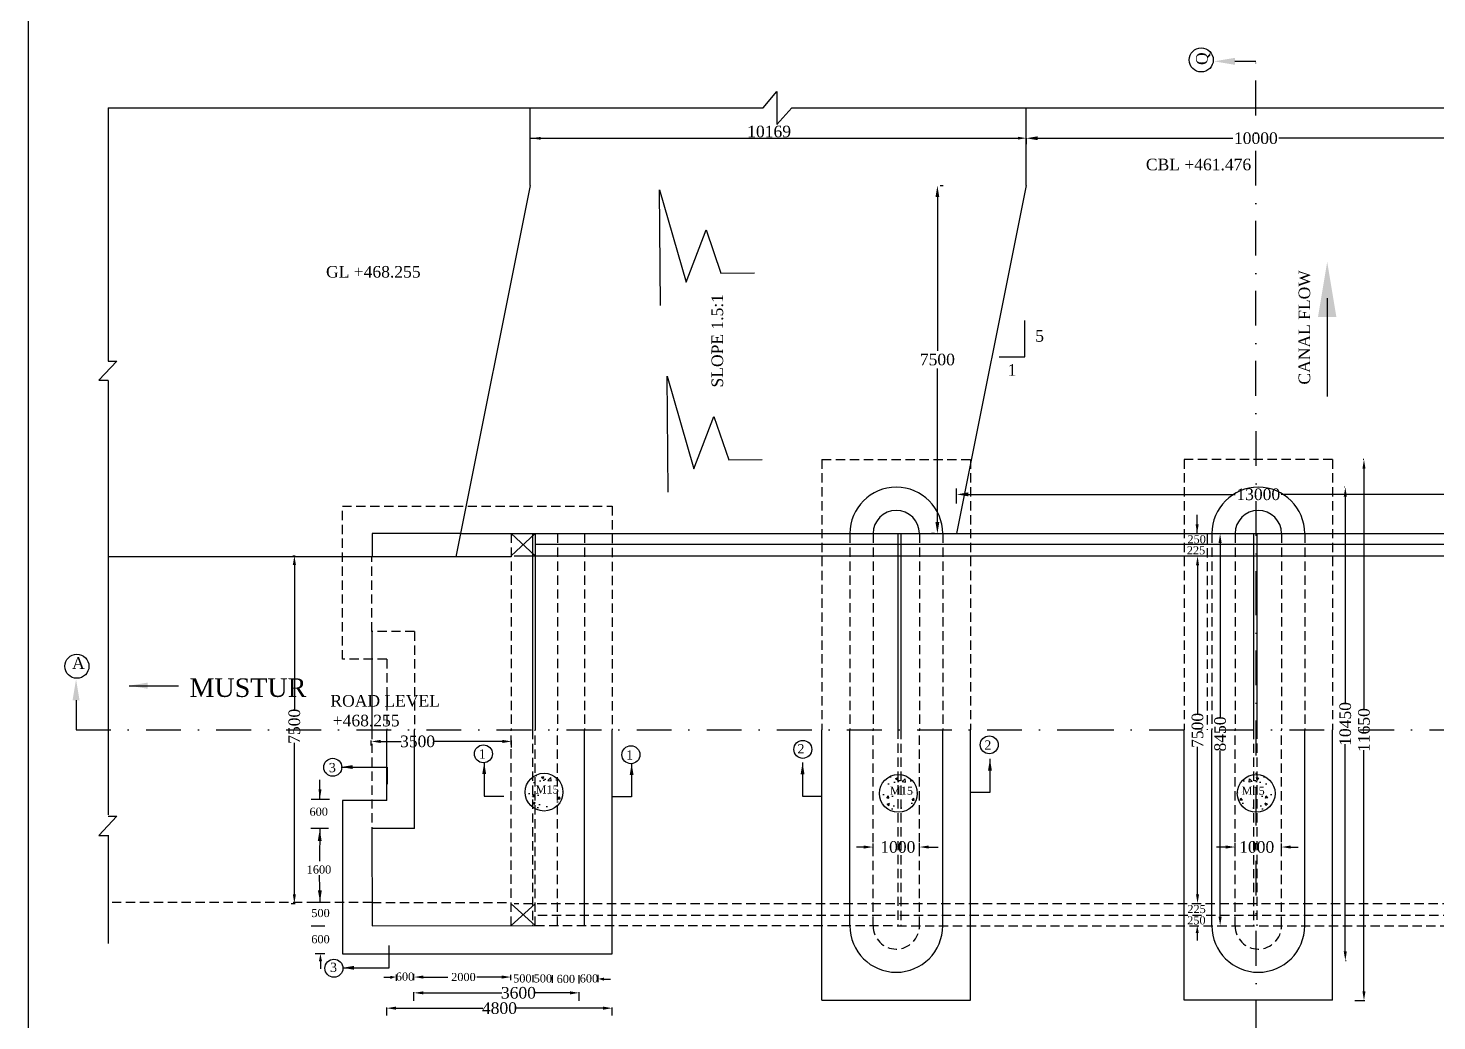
# Model space of a CAD drawing. Header units: millimetres. Extents: x 17 to 877, y -131 to 1336.
# Drawn here: x 17.2 to 320.7, y 146.6 to 360.4 of the extents above; entities that cross this region are included whole.
import ezdxf
from ezdxf.enums import TextEntityAlignment as Align

# ---------------------------------------------------------------- set-up
doc = ezdxf.new("R2010")
doc.units = ezdxf.units.MM
doc.header["$MEASUREMENT"] = 0
for name, pattern in [('ACAD_ISO03W100', [30, 12, -18]), ('DASHDOT', [1, 0.5, -0.25, 0, -0.25]), ('HIDDEN', [0.375, 0.25, -0.125])]:
    doc.linetypes.add(name, pattern=pattern)
doc.styles.get("Standard").update_dxf_attribs({"font": 'times.ttf', "height": 2.5})
doc.dimstyles.new('ISO-25', dxfattribs={"dimtxt": 2.5, "dimasz": 2.5, "dimexe": 1.25, "dimexo": 0.625, "dimtad": 1, "dimtih": 1, "dimtoh": 1, "dimdsep": 46, "dimtxsty": 'Standard', "dimcen": 0.54, "dimadec": 0, "dimazin": 0, "dimtfac": 1, "dimtofl": 0, "dimtmove": 0, "dimatfit": 3, "dimfxl": 1, "dimarcsym": 0})
doc.dimstyles.get("Standard").update_dxf_attribs({"dimtxt": 2.5, "dimasz": 2.5, "dimexe": 0.01, "dimexo": 0.0625, "dimgap": 0.01, "dimtad": 0, "dimtih": 1, "dimtoh": 1, "dimdec": 4, "dimzin": 0, "dimdsep": 46, "dimtxsty": 'Standard', "dimcen": 0.09, "dimadec": 0, "dimazin": 0, "dimtfac": 1, "dimtdec": 4, "dimtofl": 0, "dimtmove": 0, "dimatfit": 3, "dimfxl": 1, "dimtolj": 1, "dimtzin": 0, "dimarcsym": 0})
doc.dimstyles.new('STANDARD$0', dxfattribs={"dimscale": 88.888889, "dimtxt": 0.02, "dimasz": 0.02, "dimexe": 0.01, "dimexo": 0.1, "dimgap": 0.01, "dimtad": 2, "dimtih": 1, "dimtoh": 1, "dimdec": 0, "dimzin": 1, "dimdsep": 46, "dimtxsty": 'Standard', "dimcen": 0.09, "dimadec": 0, "dimazin": 0, "dimtfac": 1, "dimtdec": 4, "dimtofl": 0, "dimtmove": 0, "dimatfit": 3, "dimfxl": 1, "dimtolj": 1, "dimtzin": 1, "dimarcsym": 0})
doc.dimstyles.new('STANDARD$7', dxfattribs={"dimtxt": 2, "dimasz": 2, "dimexe": 1.25, "dimexo": 0.625, "dimtad": 1, "dimdec": 0, "dimlfac": 0.5, "dimdsep": 46, "dimtxsty": 'Standard', "dimcen": 2.5, "dimadec": 0, "dimazin": 0, "dimtfac": 1, "dimtdec": 0, "dimtmove": 0, "dimatfit": 3, "dimfxl": 1, "dimtolj": 1, "dimtzin": 0, "dimarcsym": 0})

# ---------------------------------------------------------------- blocks, each defined once
blk = doc.blocks.new('*D4')
at = {"color": 0, "lineweight": -2, "transparency": 16777216}
for p, q in [((268.83, 246.73), (269.32, 246.73)), ((269.14, 244.73), (269.14, 212.71)), ((269.14, 173.83), (269.14, 205.58)), ((268.49, 171.83), (269.32, 171.83))]:
    blk.add_line(p, q, dxfattribs=at)
at = {"color": 0, "transparency": 16777216}
for points in [[(268.81, 244.73), (269.47, 244.73), (269.14, 246.73)], [(268.81, 173.83), (269.47, 173.83), (269.14, 171.83)]]:
    blk.add_solid(points, dxfattribs=at)
at = {"layer": 'Defpoints', "color": 0, "transparency": 16777216}
for p in [(268.77, 246.73), (269.14, 246.73), (268.42, 171.83)]:
    blk.add_point(p, dxfattribs=at)
at = {"color": 0, "transparency": 16777216, "insert": (269.14, 209.15), "char_height": 2.5, "attachment_point": 5, "rotation": 90}
blk.add_mtext('\\A1;7500', dxfattribs=at)
blk = doc.blocks.new('*D5')
at = {"color": 0, "lineweight": -2, "transparency": 16777216}
for p, q in [((273.7, 251.54), (274.19, 251.54)), ((274.01, 249.54), (274.01, 211.9)), ((274.01, 169.04), (274.01, 204.85)), ((273.35, 167.04), (274.19, 167.04))]:
    blk.add_line(p, q, dxfattribs=at)
at = {"color": 0, "transparency": 16777216}
for points in [[(273.67, 249.54), (274.34, 249.54), (274.01, 251.54)], [(273.67, 169.04), (274.34, 169.04), (274.01, 167.04)]]:
    blk.add_solid(points, dxfattribs=at)
at = {"layer": 'Defpoints', "color": 0, "transparency": 16777216}
for p in [(273.64, 251.54), (274.01, 251.54), (273.29, 167.04)]:
    blk.add_point(p, dxfattribs=at)
at = {"color": 0, "transparency": 16777216, "insert": (274.01, 208.38), "char_height": 2.5, "attachment_point": 5, "rotation": 90}
blk.add_mtext('\\A1;8450', dxfattribs=at)
blk = doc.blocks.new('*D7')
at = {"color": 0, "lineweight": -2, "transparency": 16777216}
for p, q in [((91.13, 205.93), (91.13, 206.95)), ((93.13, 206.77), (97.54, 206.77)), ((119.36, 206.77), (104.66, 206.77)), ((121.36, 205.48), (121.36, 206.95))]:
    blk.add_line(p, q, dxfattribs=at)
at = {"color": 0, "transparency": 16777216}
for points in [[(93.13, 207.1), (93.13, 206.44), (91.13, 206.77)], [(119.36, 207.1), (119.36, 206.44), (121.36, 206.77)]]:
    blk.add_solid(points, dxfattribs=at)
at = {"layer": 'Defpoints', "color": 0, "transparency": 16777216}
for p in [(121.36, 206.77), (91.13, 205.87), (121.36, 205.41)]:
    blk.add_point(p, dxfattribs=at)
at = {"color": 0, "transparency": 16777216, "insert": (101.1, 206.77), "char_height": 2.5, "attachment_point": 5}
blk.add_mtext('\\A1;3500', dxfattribs=at)
blk = doc.blocks.new('*D8')
at = {"color": 0, "lineweight": -2, "transparency": 16777216}
for p, q in [((100.32, 150.89), (100.32, 152.78)), ((102.32, 152.6), (119.27, 152.6)), ((133.95, 152.6), (126.39, 152.6)), ((135.95, 150.89), (135.95, 152.78))]:
    blk.add_line(p, q, dxfattribs=at)
at = {"color": 0, "transparency": 16777216}
for points in [[(102.32, 152.93), (102.32, 152.27), (100.32, 152.6)], [(133.95, 152.93), (133.95, 152.27), (135.95, 152.6)]]:
    blk.add_solid(points, dxfattribs=at)
at = {"layer": 'Defpoints', "color": 0, "transparency": 16777216}
for p in [(135.95, 152.6), (100.32, 150.82), (135.95, 150.82)]:
    blk.add_point(p, dxfattribs=at)
at = {"color": 0, "transparency": 16777216, "insert": (122.83, 152.6), "char_height": 2.5, "attachment_point": 5}
blk.add_mtext('\\A1;3600', dxfattribs=at)
blk = doc.blocks.new('*D9')
at = {"color": 0, "lineweight": -2, "transparency": 16777216}
for p, q in [((94.45, 147.71), (94.45, 149.48)), ((96.45, 149.3), (115.14, 149.3)), ((141.03, 149.3), (122.35, 149.3)), ((143.03, 147.71), (143.03, 149.48))]:
    blk.add_line(p, q, dxfattribs=at)
at = {"color": 0, "transparency": 16777216}
for points in [[(96.45, 149.64), (96.45, 148.97), (94.45, 149.3)], [(141.03, 149.64), (141.03, 148.97), (143.03, 149.3)]]:
    blk.add_solid(points, dxfattribs=at)
at = {"layer": 'Defpoints', "color": 0, "transparency": 16777216}
for p in [(143.03, 149.3), (94.45, 147.64), (143.03, 147.64)]:
    blk.add_point(p, dxfattribs=at)
at = {"color": 0, "transparency": 16777216, "insert": (118.74, 149.3), "char_height": 2.5, "attachment_point": 5}
blk.add_mtext('\\A1;4800', dxfattribs=at)
blk = doc.blocks.new('*D13')
at = {"color": 0, "lineweight": -2, "transparency": 16777216}
for p, q in [((74.25, 246.79), (74.74, 246.79)), ((74.56, 244.79), (74.56, 213.59)), ((74.56, 173.85), (74.56, 206.46)), ((73.9, 171.85), (74.74, 171.85))]:
    blk.add_line(p, q, dxfattribs=at)
at = {"color": 0, "transparency": 16777216}
for points in [[(74.22, 244.79), (74.89, 244.79), (74.56, 246.79)], [(74.22, 173.85), (74.89, 173.85), (74.56, 171.85)]]:
    blk.add_solid(points, dxfattribs=at)
at = {"layer": 'Defpoints', "color": 0, "transparency": 16777216}
for p in [(74.19, 246.79), (74.56, 246.79), (73.84, 171.85)]:
    blk.add_point(p, dxfattribs=at)
at = {"color": 0, "transparency": 16777216, "insert": (74.56, 210.03), "char_height": 2.5, "attachment_point": 5, "rotation": 90}
blk.add_mtext('\\A1;7500', dxfattribs=at)
blk = doc.blocks.new('*D32')
at = {"color": 0, "lineweight": -2, "transparency": 16777216}
for p, q in [((217.23, 258), (217.23, 261.25)), ((347.23, 258), (347.23, 261.25)), ((219.73, 260), (277.27, 260)), ((344.73, 260), (287.19, 260))]:
    blk.add_line(p, q, dxfattribs=at)
at = {"color": 0, "transparency": 16777216}
for points in [[(219.73, 260.42), (219.73, 259.58), (217.23, 260)], [(344.73, 260.42), (344.73, 259.58), (347.23, 260)]]:
    blk.add_solid(points, dxfattribs=at)
at = {"layer": 'Defpoints', "color": 0, "transparency": 16777216}
for p in [(347.23, 260), (217.23, 257.38), (347.23, 257.38)]:
    blk.add_point(p, dxfattribs=at)
at = {"color": 0, "transparency": 16777216, "insert": (282.23, 260), "char_height": 2.5, "attachment_point": 5}
blk.add_mtext('13000', dxfattribs=at)
blk = doc.blocks.new('*D33')
at = {"color": 0, "lineweight": -2, "transparency": 16777216}
for p, q in [((232.23, 336.67), (232.23, 335.48)), ((234.73, 336.73), (276.75, 336.73)), ((329.73, 336.73), (286.66, 336.73)), ((332.23, 336.67), (332.23, 335.48))]:
    blk.add_line(p, q, dxfattribs=at)
at = {"color": 0, "transparency": 16777216}
for points in [[(234.73, 337.15), (234.73, 336.31), (232.23, 336.73)], [(329.73, 337.15), (329.73, 336.31), (332.23, 336.73)]]:
    blk.add_solid(points, dxfattribs=at)
at = {"layer": 'Defpoints', "color": 0, "transparency": 16777216}
for p in [(232.23, 337.3), (332.23, 337.3), (332.23, 336.73)]:
    blk.add_point(p, dxfattribs=at)
at = {"color": 0, "transparency": 16777216, "insert": (281.71, 336.73), "char_height": 2.5, "attachment_point": 5}
blk.add_mtext('10000', dxfattribs=at)
blk = doc.blocks.new('*D34')
at = {"color": 0, "lineweight": -2, "transparency": 16777216}
for p, q in [((213.72, 326.54), (214.34, 326.54)), ((213.09, 324.04), (213.09, 290.94)), ((213.09, 254.04), (213.09, 287.14)), ((212.47, 251.54), (211.84, 251.54))]:
    blk.add_line(p, q, dxfattribs=at)
at = {"color": 0, "transparency": 16777216}
for points in [[(212.68, 324.04), (213.51, 324.04), (213.09, 326.54)], [(212.68, 254.04), (213.51, 254.04), (213.09, 251.54)]]:
    blk.add_solid(points, dxfattribs=at)
at = {"layer": 'Defpoints', "color": 0, "transparency": 16777216}
for p in [(213.09, 326.54), (213.09, 251.54), (213.09, 251.54)]:
    blk.add_point(p, dxfattribs=at)
at = {"color": 0, "transparency": 16777216, "insert": (213.09, 289.04), "char_height": 2.5, "attachment_point": 5}
blk.add_mtext('7500', dxfattribs=at)
blk = doc.blocks.new('*D40')
at = {"color": 0, "lineweight": -2, "transparency": 16777216}
for p, q in [((304.94, 267.51), (304.82, 267.51)), ((305, 265.51), (305, 213.57)), ((305, 152.94), (305, 204.89)), ((303.04, 150.94), (305.18, 150.94))]:
    blk.add_line(p, q, dxfattribs=at)
at = {"color": 0, "transparency": 16777216}
for points in [[(304.67, 265.51), (305.33, 265.51), (305, 267.51)], [(304.67, 152.94), (305.33, 152.94), (305, 150.94)]]:
    blk.add_solid(points, dxfattribs=at)
at = {"layer": 'Defpoints', "color": 0, "transparency": 16777216}
for p in [(305, 267.51), (305, 267.51), (302.98, 150.94)]:
    blk.add_point(p, dxfattribs=at)
at = {"color": 0, "transparency": 16777216, "insert": (305, 209.23), "char_height": 2.5, "attachment_point": 5, "rotation": 90}
blk.add_mtext('\\A1;11650', dxfattribs=at)
blk = doc.blocks.new('*D41')
at = {"color": 0, "lineweight": -2, "transparency": 16777216}
for p, q in [((300.91, 261.54), (300.8, 261.54)), ((300.98, 259.54), (300.98, 214.88)), ((300.98, 161.54), (300.98, 206.2)), ((301.04, 159.54), (301.16, 159.54))]:
    blk.add_line(p, q, dxfattribs=at)
at = {"color": 0, "transparency": 16777216}
for points in [[(300.64, 259.54), (301.31, 259.54), (300.98, 261.54)], [(300.64, 161.54), (301.31, 161.54), (300.98, 159.54)]]:
    blk.add_solid(points, dxfattribs=at)
at = {"layer": 'Defpoints', "color": 0, "transparency": 16777216}
for p in [(300.98, 261.54), (300.98, 261.54), (300.98, 159.54)]:
    blk.add_point(p, dxfattribs=at)
at = {"color": 0, "transparency": 16777216, "insert": (300.98, 210.54), "char_height": 2.5, "attachment_point": 5, "rotation": 90}
blk.add_mtext('\\A1;10450', dxfattribs=at)

msp = doc.modelspace()

# ---------------------------------------------------------------- hatches: boundary and pattern name
h = msp.add_hatch()
h.set_pattern_fill('AR-CONC', color=256, scale=0.03, style=0)
h.set_pattern_definition([(50, (22.3644, 85.5175), (5.46554, -0.47817), [0.5715, -6.2865]), (355, (22.3644, 85.5175), (-1.05728, 5.7317), [0.4572, -5.0292]), (100.451, (22.82, 85.4777), (4.40828, 5.2535), [0.4857, -5.3427]), (46.184, (22.3644, 87.0415), (8.13237, -1.26127), [0.85725, -9.42975]), (96.6356, (23.042, 86.9364), (7.12213, 7.42277), [0.72855, -8.01405]), (351.184, (22.3644, 87.0415), (7.12214, 7.42275), [0.6858, -7.5438]), (21, (23.1264, 86.6605), (4.54845, -3.06797), [0.5715, -6.2865]), (326, (23.1264, 86.6605), (1.85406, 5.52564), [0.4572, -5.0292]), (71.4514, (23.5055, 86.405), (6.4025, 2.45769), [0.4857, -5.3427]), (37.5, (22.3644, 85.5175), (0.092658, 2.53665), [0, -4.96824, 0, -5.1054, 0, -5.04825]), (7.5, (22.3644, 85.5175), (2.00459, 3.005417), [0, -2.91084, 0, -4.85394, 0, -1.92405]), (327.5, (20.6652, 85.5175), (4.067718, -0.171862), [0, -1.905, 0, -5.9436, 0, -7.8867]), (317.5, (19.903, 85.5175), (4.443875, 0.762795), [0, -2.4765, 0, -3.94716, 0, -5.6007])])
edge = h.paths.add_edge_path()
edge.add_arc((128.35313, 195.8475), 4.07461, 0, 360)
h = msp.add_hatch()
h.set_pattern_fill('AR-CONC', color=256, scale=0.03, style=0)
h.set_pattern_definition([(50, (98.6905, 85.2472), (5.46554, -0.47817), [0.5715, -6.2865]), (355, (98.6905, 85.247), (-1.05728, 5.7317), [0.4572, -5.0292]), (100.451, (99.146, 85.2074), (4.40828, 5.2535), [0.4857, -5.3427]), (46.184, (98.6905, 86.771), (8.13237, -1.26127), [0.85725, -9.42975]), (96.6356, (99.368, 86.666), (7.12213, 7.42277), [0.72855, -8.01405]), (351.184, (98.6905, 86.771), (7.12214, 7.42275), [0.6858, -7.5438]), (21, (99.4525, 86.3902), (4.54845, -3.06797), [0.5715, -6.2865]), (326, (99.4525, 86.39), (1.85406, 5.52564), [0.4572, -5.0292]), (71.4514, (99.8315, 86.1346), (6.4025, 2.45769), [0.4857, -5.3427]), (37.5, (98.6905, 85.2472), (0.092658, 2.53665), [0, -4.96824, 0, -5.1054, 0, -5.04825]), (7.5, (98.6905, 85.2472), (2.00459, 3.005417), [0, -2.91084, 0, -4.85394, 0, -1.92405]), (327.5, (96.9912, 85.2472), (4.067718, -0.171862), [0, -1.905, 0, -5.9436, 0, -7.8867]), (317.5, (96.2292, 85.2472), (4.443875, 0.762795), [0, -2.4765, 0, -3.94716, 0, -5.6007])])
edge = h.paths.add_edge_path()
edge.add_arc((204.67918, 195.57722), 4.07461, 0, 360)
h = msp.add_hatch()
h.set_pattern_fill('AR-CONC', color=256, scale=0.03, style=0)
h.set_pattern_definition([(130, (387.7735, 85.2472), (-5.46554, -0.47817), [0.5715, -6.2865]), (185, (387.7735, 85.247), (1.05728, 5.7317), [0.4572, -5.0292]), (79.549, (387.318, 85.2074), (-4.40828, 5.2535), [0.4857, -5.3427]), (133.816, (387.7735, 86.771), (-8.13237, -1.26127), [0.85725, -9.42975]), (83.3644, (387.096, 86.666), (-7.12213, 7.42277), [0.72855, -8.01405]), (188.816, (387.7735, 86.771), (-7.12214, 7.42275), [0.6858, -7.5438]), (159, (387.0115, 86.3902), (-4.54845, -3.06797), [0.5715, -6.2865]), (214, (387.0115, 86.39), (-1.85406, 5.52564), [0.4572, -5.0292]), (108.5486, (386.6325, 86.1346), (-6.4025, 2.45769), [0.4857, -5.3427]), (142.5, (387.7735, 85.2472), (-0.092658, 2.53665), [0, -4.96824, 0, -5.1054, 0, -5.04825]), (172.5, (387.7735, 85.2472), (-2.00459, 3.005417), [0, -2.91084, 0, -4.85394, 0, -1.92405]), (212.5, (389.4727, 85.2472), (-4.067718, -0.171862), [0, -1.905, 0, -5.9436, 0, -7.8867]), (222.5, (390.2347, 85.2472), (-4.443875, 0.762795), [0, -2.4765, 0, -3.94716, 0, -5.6007])])
edge = h.paths.add_edge_path()
edge.add_arc((281.78479, 195.57722), 4.07461, 0, 360)

# ---------------------------------------------------------------- linework, layer by layer
for p, q in [((17.20577, 572.05795), (17.20577, 32.05795)), ((277.18602, 353.30328), (281.69718, 353.37219)), ((175.57836, 343.30117), (178.5135, 346.83452)), ((178.5135, 346.83452), (178.5135, 339.70487)), ((34.47124, 343.30117), (175.57836, 343.30117)), ((34.47124, 343.30117), (34.47124, 288.7046)), ((125.33272, 326.53895), (125.33272, 343.30117)), ((178.5135, 339.70487), (181.72421, 343.30117)), ((181.72421, 343.30117), (448.78535, 343.30117)), ((232.23199, 326.53895), (232.23199, 343.30117)), ((125.33272, 336.74399), (230.45421, 336.74741)), ((125.33272, 326.53895), (109.33272, 246.53895)), ((153.20056, 325.64245), (158.98691, 305.71394)), ((153.40621, 300.67394), (153.20056, 325.64245)), ((232.23199, 326.53895), (217.23199, 251.53895)), ((158.98691, 305.71394), (163.2669, 316.98579)), ((163.2669, 316.98579), (166.46726, 307.64832)), ((166.46726, 307.64832), (173.70987, 307.70797)), ((231.90386, 289.60513), (231.90386, 297.48312)), ((36.30197, 288.73746), (32.44741, 284.58946)), ((34.45669, 288.73746), (36.30197, 288.73746)), ((226.42656, 289.60513), (231.90386, 289.60513)), ((154.86506, 285.45364), (160.65141, 265.52513)), ((155.07071, 260.48513), (154.86506, 285.45364)), ((32.44741, 284.58946), (34.47124, 284.58946)), ((34.47124, 284.50713), (34.47124, 190.95113)), ((160.65141, 265.52513), (164.9314, 276.79698)), ((164.9314, 276.79698), (168.13176, 267.45951)), ((168.13176, 267.45951), (175.37437, 267.51916)), ((110.3905, 251.53895), (91.28394, 251.53895)), ((91.28394, 251.53895), (91.28394, 246.53895)), ((110.3905, 251.53895), (455.3905, 251.53895)), ((121.23199, 251.53895), (126.43199, 246.78895)), ((126.43199, 251.53895), (121.23199, 246.78895)), ((121.23199, 251.53895), (126.43199, 246.78895)), ((126.43199, 251.53895), (121.23199, 246.78895)), ((121.23199, 251.53895), (126.43199, 246.78895)), ((126.43199, 251.53895), (121.23199, 246.78895)), ((121.23199, 251.53895), (126.43199, 246.78895)), ((126.43199, 251.53895), (121.23199, 246.78895)), ((125.89048, 251.53895), (125.89048, 209.2737)), ((126.43199, 251.53895), (126.43199, 209.28895)), ((126.43199, 249.28895), (437.98457, 249.28895)), ((194.22975, 251.53895), (214.23199, 251.53895)), ((199.23199, 251.53895), (209.23199, 251.53895)), ((204.57349, 251.53895), (204.57349, 209.28895)), ((205.23201, 251.53895), (205.23201, 209.28895)), ((281.23196, 251.53895), (281.23196, 209.28895)), ((281.89048, 251.53895), (281.89048, 209.28895)), ((91.27161, 246.53895), (34.47124, 246.53895)), ((121.23199, 246.53895), (91.27161, 246.53895)), ((121.8905, 246.78895), (443.8905, 246.78895)), ((91.23199, 230.46089), (91.23199, 209.28895)), ((27.51911, 215.65509), (27.51911, 209.28895)), ((94.45279, 194.03895), (94.45279, 209.28895)), ((100.45279, 188.03895), (100.45279, 209.28895)), ((103.75813, 207.02887), (103.75813, 207.02887)), ((126.43199, 209.21211), (126.43199, 209.28895)), ((137.03199, 167.03895), (137.03199, 209.28895)), ((139.93199, 209.28895), (139.93199, 209.28895)), ((139.93199, 209.28895), (139.93199, 209.28895)), ((139.93199, 209.28895), (139.93199, 209.28895)), ((139.93199, 209.28895), (139.93199, 209.28895)), ((139.93199, 209.28895), (139.93199, 209.28895)), ((139.93199, 209.28895), (139.93199, 209.28895)), ((139.93199, 209.28895), (139.93199, 209.28895)), ((139.93199, 209.28895), (139.93199, 209.28895)), ((139.93199, 209.28895), (139.93199, 209.28895)), ((139.93199, 209.28895), (139.93199, 209.28895)), ((139.93199, 209.28895), (139.93199, 209.28895)), ((139.93199, 209.28895), (139.93199, 209.28895)), ((139.93199, 209.28895), (139.93199, 209.28895)), ((139.93199, 209.28895), (139.93199, 209.28895)), ((139.93199, 209.28895), (139.93199, 209.28895)), ((139.93199, 209.28895), (139.93199, 209.28895)), ((143.03199, 161.03895), (143.03199, 209.28895)), ((188.23199, 151.03895), (188.23199, 209.28895)), ((194.22975, 167.03895), (194.22975, 209.28895)), ((214.23199, 167.03895), (214.23199, 209.28895)), ((220.23199, 151.03895), (220.23199, 209.28895)), ((266.23199, 151.03895), (266.23199, 209.28895)), ((272.23199, 167.03895), (272.23199, 209.28895)), ((292.23422, 167.03895), (292.23422, 209.28895)), ((298.23199, 151.03895), (298.23199, 209.28895)), ((82.11527, 194.23925), (78.14523, 194.23925)), ((84.89339, 194.03895), (84.89339, 161.03895)), ((94.45279, 194.03895), (84.89339, 194.03895)), ((36.30197, 190.67934), (32.44741, 186.53134)), ((34.45669, 190.67934), (36.30197, 190.67934)), ((32.44741, 186.53134), (34.47124, 186.53134)), ((34.47124, 186.57985), (34.47124, 163.2222)), ((78.11745, 188.09452), (81.9039, 188.09452)), ((91.23199, 188.03895), (91.28365, 167.07574)), ((100.45279, 188.03895), (91.23199, 188.03895)), ((197.23199, 184.01821), (195.65409, 184.01821)), ((199.23199, 183.03273), (199.23199, 184.75074)), ((209.23199, 183.03273), (209.23199, 184.87345)), ((211.23199, 184.01821), (213.23199, 184.01821)), ((275.23199, 184.01821), (273.23199, 184.01821)), ((277.23199, 183.03273), (277.23199, 184.87345)), ((287.23199, 183.03273), (287.23199, 184.75074)), ((289.23199, 184.01821), (290.80988, 184.01821)), ((81.11427, 172.08426), (77.95314, 172.08426)), ((126.43199, 167.08486), (121.23199, 171.78895)), ((121.23199, 167.08486), (126.43199, 171.78895)), ((78.18503, 167.03186), (81.12715, 167.03186)), ((81.14279, 161.03895), (79.00297, 161.03895)), ((84.89339, 161.03895), (143.03199, 161.03895)), ((96.45279, 156.5335), (96.45279, 155.21434)), ((100.32252, 155.34944), (100.32252, 156.66692)), ((102.32252, 156.00646), (107.58903, 156.00646)), ((119.20871, 156.00646), (113.86624, 156.00646)), ((121.20871, 155.31494), (121.20871, 156.52068)), ((125.90912, 156.40159), (125.90912, 154.90654)), ((130.16492, 154.74775), (130.16492, 156.43795)), ((135.93308, 154.64833), (135.93308, 156.43795)), ((139.92964, 156.48953), (139.92964, 154.88183)), ((188.23199, 151.03895), (220.23199, 151.03895)), ((298.23199, 151.03895), (266.23199, 151.03895))]:
    msp.add_line(p, q)
at = {"color": 0, "linetype": 'DASHDOT', "ltscale": 15}
for p, q in [((281.75732, 235.95465), (281.69718, 353.37219)), ((281.75732, 113.15908), (281.75732, 235.95465)), ((27.51911, 209.28895), (243.62219, 209.28895)), ((243.62219, 209.28895), (531.80011, 209.28895))]:
    msp.add_line(p, q, dxfattribs=at)
at = {"linetype": 'HIDDEN', "ltscale": 8}
for p, q in [((188.23199, 267.53895), (188.23199, 209.28895)), ((188.23199, 267.53895), (220.23199, 267.53895)), ((220.23199, 267.53895), (220.23199, 209.28895)), ((298.23199, 267.53895), (266.23199, 267.53895)), ((266.23199, 267.53895), (266.23199, 209.28895)), ((298.23199, 267.53895), (298.23199, 209.28895)), ((84.89339, 224.46089), (84.89339, 257.46089)), ((84.89339, 257.46089), (143.03199, 257.46089)), ((143.03199, 257.46089), (143.03199, 209.28895)), ((121.23199, 251.53895), (121.23199, 209.28895)), ((131.23199, 251.53895), (131.23199, 209.28895)), ((137.03199, 251.53895), (137.03199, 209.28895)), ((194.22975, 251.53895), (194.22975, 209.28895)), ((199.23199, 251.53895), (199.23199, 209.28895)), ((209.23199, 251.53895), (209.23199, 209.28895)), ((214.23199, 251.53895), (214.23199, 209.28895)), ((271.23201, 251.42632), (271.23201, 209.28895)), ((272.23199, 251.53895), (272.23199, 209.28895)), ((277.23199, 251.53895), (277.23199, 209.28895)), ((287.23199, 251.53895), (287.23199, 209.28895)), ((292.23422, 251.53895), (292.23422, 209.28895)), ((91.23199, 230.46089), (91.27161, 246.53895)), ((100.45279, 230.46089), (91.23199, 230.46089)), ((100.45279, 230.46089), (100.45279, 209.28895)), ((94.45279, 224.46089), (84.89339, 224.46089)), ((94.45279, 224.46089), (94.45279, 209.28895)), ((91.23199, 209.28895), (91.23199, 188.03895)), ((121.23199, 167.08486), (121.23199, 209.28895)), ((125.89048, 209.2737), (125.89048, 167.03895)), ((126.43199, 167.03895), (126.43199, 209.28895)), ((126.43199, 167.03895), (126.43199, 209.28895)), ((126.43199, 167.03895), (126.43199, 209.28895)), ((126.43199, 167.03895), (126.43199, 209.21211)), ((131.23199, 167.03895), (131.23199, 209.28895)), ((199.23199, 167.03895), (199.23199, 209.28895)), ((204.57349, 209.31763), (204.57349, 167.03895)), ((205.23201, 209.28336), (205.23201, 167.03895)), ((209.23199, 167.03895), (209.23199, 209.28895)), ((277.23199, 167.03895), (277.23199, 209.28895)), ((281.23196, 209.28336), (281.23196, 167.03895)), ((281.89048, 209.31763), (281.89048, 167.03895)), ((287.23199, 167.03895), (287.23199, 209.28895)), ((91.27131, 172.08486), (34.47124, 172.08486)), ((91.27131, 172.08486), (121.23199, 172.08486)), ((443.8905, 171.78895), (121.8905, 171.78895)), ((438.03069, 169.28857), (126.43199, 169.28896)), ((126.43199, 167.09067), (443.19007, 167.03895))]:
    msp.add_line(p, q, dxfattribs=at)
at = {"linetype": 'ACAD_ISO03W100', "ltscale": 8}
msp.add_line((91.28365, 167.07574), (126.43199, 167.08486), dxfattribs=at)
for points in [[(297.07377, 302.25911), (297.07377, 281.08452)], [(269.07983, 165.48951), (269.08332, 163.84685)], [(80.17262, 159.42619), (80.17611, 157.78353)], [(95.23032, 155.94112), (93.84512, 155.92116)], [(141.26205, 155.54789), (142.64725, 155.52793)]]:
    msp.add_lwpolyline(points)
for centre, radius in [((269.93307, 353.59887), 2.59327), ((27.69922, 222.96325), 2.59327), ((184.09941, 205.06788), 1.93746), ((224.2576, 206.04385), 1.93746), ((115.29373, 204.10131), 1.93746), ((147.0576, 203.91098), 1.93746), ((82.82734, 201.19722), 1.93746), ((128.35313, 195.8475), 4.07461), ((204.67918, 195.57722), 4.07461), ((281.78479, 195.57722), 4.07461), ((83.07276, 157.89681), 1.93746)]:
    msp.add_circle(centre, radius)
for centre, radius, start, end in [((204.23199, 251.53895), 10, 0, 180), ((282.23199, 251.53895), 10, 0, 180), ((204.23199, 251.53895), 5, 0, 180), ((282.23199, 251.53895), 5, 0, 180), ((204.23199, 167.03895), 10, 180, 0), ((282.23199, 167.03895), 10, 180, 0)]:
    msp.add_arc(centre, radius, start, end)
at = {"linetype": 'HIDDEN', "ltscale": 8}
for centre in [(204.23199, 167.03895), (282.23199, 167.03895)]:
    msp.add_arc(centre, 5, 180, 0, dxfattribs=at)
for points in [[(277.18602, 354.05328), (272.68602, 353.30328), (277.18602, 352.55328)], [(127.63174, 337.01042), (127.63174, 336.41783), (125.33272, 336.71413)], [(230.45421, 337.04371), (230.45421, 336.45111), (232.23199, 336.74741)], [(295.09252, 298.21474), (297.07377, 310.10226), (299.05502, 298.21474)], [(28.26911, 215.65509), (27.51911, 220.15509), (26.76911, 215.65509)], [(197.23199, 184.35154), (197.23199, 183.68488), (199.23199, 184.01821)], [(211.23199, 184.35154), (211.23199, 183.68488), (209.23199, 184.01821)], [(275.23199, 184.35154), (275.23199, 183.68488), (277.23199, 184.01821)], [(289.23199, 184.35154), (289.23199, 183.68488), (287.23199, 184.01821)], [(268.74651, 165.48589), (269.08332, 167.08062), (269.41314, 165.49313)], [(79.83931, 159.42257), (80.17611, 161.0173), (80.50593, 159.42982)], [(95.23512, 155.60782), (96.43477, 156.0208), (95.22551, 156.27442)], [(102.32252, 156.33979), (102.32252, 155.67312), (100.32252, 156.00646)], [(119.20871, 156.33979), (119.20871, 155.67312), (121.20871, 156.00646)], [(141.25725, 155.21459), (140.0576, 155.62757), (141.26685, 155.88119)]]:
    msp.add_solid(points)

# ---------------------------------------------------------------- texts
for s, height, rotation, p in [('Q', 2.5, 90, (271.31104, 352.50826)), ('SLOPE 1.5:1', 2.5, 90, (166.92517, 283.02737)), ('3', 2, 1.1437669, (82.00401, 200.12913)), ('3', 2, 1.1437669, (82.24943, 157.09078))]:
    msp.add_text(s, height=height, rotation=rotation).set_placement(p)
for s, height, p in [('CBL +461.476', 2.5, (258.01222, 329.82547)), ('GL +468.255', 2.5, (81.37715, 306.70862)), ('5', 2.5, (234.1787, 292.89032)), ('1', 2.5, (228.22543, 285.54496)), ('A', 2.5, (26.66525, 222.41274)), ('MUSTUR', 4, (51.96653, 216.35831)), ('ROAD LEVEL ', 2.5, (82.32055, 214.27224)), ('+468.255', 2.5, (82.8262, 210.01658)), ('2', 2, (223.2067, 204.98651)), ('1', 2, (114.27598, 203.0543)), ('1', 2, (146.03985, 202.86397)), ('2', 2, (182.94546, 204.18919))]:
    msp.add_text(s, height=height).set_placement(p)
msp.add_text('CANAL FLOW', height=2.5, rotation=90).set_placement((293.40331, 295.97919), align=Align.CENTER)
at = {"attachment_point": 5}
for s, insert, char_height in [('10169', (176.84129, 338.16961), 2.5), ('250', (268.94328, 250.31743), 1.75), ('225', (268.81355, 247.94016), 1.75), ('600', (79.80201, 191.61935), 1.75), ('\\A1;1000', (204.57349, 184.01821), 2.5), ('\\A1;1000', (281.89048, 184.01821), 2.5), ('1600 ', (79.86113, 179.16846), 1.75), ('500', (80.19219, 169.78806), 1.75), ('225', (268.93428, 170.65361), 1.75), ('250', (268.89133, 168.20639), 1.75), ('600', (80.19219, 164.1492), 1.75), ('600', (98.39637, 156.09615), 1.75), ('2000', (110.9884, 156.00646), 1.75), ('500', (123.67765, 155.70291), 1.75), ('500', (128.09536, 155.70291), 1.75), ('600', (133.049, 155.59285), 1.75), ('600', (138.02653, 155.70291), 1.75)]:
    msp.add_mtext(s, dxfattribs=dict(at, insert=insert, char_height=char_height))
at = {"char_height": 1.75, "width": 32.0681171}
for insert, attachment_point in [((126.5225, 197.30136), 1), ((202.84855, 197.03108), 1), ((283.61542, 197.03108), 3)]:
    msp.add_mtext('M15 ', dxfattribs=dict(at, insert=insert, attachment_point=attachment_point))

# ---------------------------------------------------------------- dimensions: what is measured, and where the dimension line sits
for base, p1, p2, text, dimstyle, override, picture, middle in [((332.23199, 336.73043), (232.23199, 337.2997), (332.23199, 337.2997), '10000', 'ISO-25', {"dimtad": 0}, '*D33', (281.70759, 336.73043)), ((121.36166, 206.76915), (91.13268, 205.86553), (121.36166, 205.41371), '3500', 'STANDARD$0', {"dimscale": 1, "dimtxt": 2.5, "dimasz": 2, "dimexe": 0.18, "dimexo": 0.0625, "dimtad": 0, "dimtih": 0, "dimtoh": 0, "dimdec": 4, "dimzin": 0, "dimtxsty": 'Standard', "dimtzin": 0}, '*D7', (101.09977, 206.76915)), ((135.95134, 152.60082), (100.32252, 150.82343), (135.95134, 150.82343), '3600', 'STANDARD$0', {"dimscale": 1, "dimtxt": 2.5, "dimasz": 2, "dimexe": 0.18, "dimexo": 0.0625, "dimtad": 0, "dimtih": 0, "dimtoh": 0, "dimdec": 4, "dimzin": 0, "dimtxsty": 'Standard', "dimtzin": 0}, '*D8', (122.82917, 152.60082))]:
    dim = msp.add_linear_dim(base=base, p1=p1, p2=p2, text=text, dimstyle=dimstyle, override=override)
    dim.commit()
    dim.dimension.update_dxf_attribs({"geometry": picture, "text_midpoint": middle, "dimtype": 160})
for base, p1, p2, text, dimstyle, override, picture, middle in [((213.09339, 251.53895), (213.09339, 326.53895), (213.09339, 251.53895), '7500', 'ISO-25', {"dimtad": 0}, '*D34', (213.09339, 289.03895)), ((305.00127, 267.51383), (302.98139, 150.94198), (305.00127, 267.51383), '11650', 'STANDARD$0', {"dimscale": 1, "dimtxt": 2.5, "dimasz": 2, "dimexe": 0.18, "dimexo": 0.0625, "dimtad": 0, "dimtih": 0, "dimtoh": 0, "dimdec": 4, "dimzin": 0, "dimtxsty": 'Standard', "dimtzin": 0}, '*D40', (305.00127, 209.2279)), ((300.97699, 261.53895), (300.97699, 159.53895), (300.97699, 261.53895), '10450', 'STANDARD$0', {"dimscale": 1, "dimtxt": 2.5, "dimasz": 2, "dimexe": 0.18, "dimexo": 0.0625, "dimtad": 0, "dimtih": 0, "dimtoh": 0, "dimdec": 4, "dimzin": 0, "dimtxsty": 'Standard', "dimtzin": 0}, '*D41', (300.97699, 210.53895))]:
    dim = msp.add_linear_dim(base=base, p1=p1, p2=p2, angle=90, text=text, dimstyle=dimstyle, override=override)
    dim.commit()
    dim.dimension.update_dxf_attribs({"geometry": picture, "text_midpoint": middle})
for base, p1, p2, text, dimstyle, override, picture, middle in [((347.23199, 259.99996), (217.23199, 257.37871), (347.23199, 257.37871), '13000', 'ISO-25', {"dimtad": 0, "dimtxsty": 'Standard'}, '*D32', (282.23199, 259.99996)), ((143.03199, 149.3035), (94.45279, 147.64255), (143.03199, 147.64255), '4800', 'STANDARD$0', {"dimscale": 1, "dimtxt": 2.5, "dimasz": 2, "dimexe": 0.18, "dimexo": 0.0625, "dimtad": 0, "dimtih": 0, "dimtoh": 0, "dimdec": 4, "dimzin": 0, "dimtxsty": 'Standard', "dimtzin": 0}, '*D9', (118.74239, 149.3035))]:
    dim = msp.add_linear_dim(base=base, p1=p1, p2=p2, text=text, dimstyle=dimstyle, override=override)
    dim.commit()
    dim.dimension.update_dxf_attribs({"geometry": picture, "text_midpoint": middle})
for base, p1, p2, text, picture, middle in [((274.007, 251.53734), (273.28956, 167.03895), (273.63557, 251.53734), '8450', '*D5', (274.007, 208.37834)), ((74.5572, 246.78631), (73.83976, 171.84981), (74.18577, 246.78631), '7500', '*D13', (74.5572, 210.02649)), ((269.14041, 246.73233), (268.42297, 171.83412), (268.76898, 246.73233), '7500', '*D4', (269.14041, 209.14753))]:
    dim = msp.add_linear_dim(base=base, p1=p1, p2=p2, angle=90, text=text, dimstyle='STANDARD$0', override={"dimscale": 1, "dimtxt": 2.5, "dimasz": 2, "dimexe": 0.18, "dimexo": 0.0625, "dimtad": 0, "dimtih": 0, "dimtoh": 0, "dimdec": 4, "dimzin": 0, "dimtxsty": 'Standard', "dimtzin": 0})
    dim.commit()
    dim.dimension.update_dxf_attribs({"geometry": picture, "text_midpoint": middle, "dimtype": 160})

# ---------------------------------------------------------------- leaders
for points, dimstyle, override in [([(269.05445, 251.54461), (269.05445, 255.58956)], 'STANDARD$7', {"dimgap": 0.625, "dimtad": 0, "dimtxsty": 'Standard'}), ([(38.9357, 218.78328), (49.60671, 218.78328)], 'STANDARD$7', {"dimasz": 4, "dimgap": 0.625, "dimtad": 0}), ([(84.60809, 201.25135), (94.56248, 201.25135), (94.56248, 197.55113)], 'Standard', {"dimgap": 1.5, "dimtad": 0, "dimtxsty": 'Standard'}), ([(115.45403, 202.23542), (115.45403, 194.99466), (119.66749, 194.99466)], 'Standard', {"dimgap": 1.5, "dimtad": 0, "dimtxsty": 'Standard'}), ([(147.21791, 202.04508), (147.21791, 194.80433), (143.03199, 194.80433)], 'Standard', {"dimgap": 1.5, "dimtad": 0, "dimtxsty": 'Standard'}), ([(184.04606, 202.21799), (184.04606, 194.97724), (188.23199, 194.97724)], 'Standard', {"dimgap": 1.5, "dimtad": 0, "dimtxsty": 'Standard'}), ([(224.41791, 203.00021), (224.41791, 195.75946), (220.23199, 195.75946)], 'Standard', {"dimgap": 1.5, "dimtad": 0, "dimtxsty": 'Standard'}), ([(80.07113, 194.43642), (80.07113, 198.48138)], 'STANDARD$7', {"dimgap": 0.625, "dimtad": 0, "dimtxsty": 'Standard'}), ([(80.02903, 187.84151), (79.99658, 180.98738)], 'Standard', {"dimgap": 1.5, "dimtad": 0, "dimtxsty": 'Standard'}), ([(80.09101, 172.18), (79.99658, 177.92394)], 'Standard', {"dimgap": 1.5, "dimtad": 0, "dimtxsty": 'Standard'}), ([(84.90595, 158.00318), (94.94732, 158.00318), (94.94732, 162.8083)], 'Standard', {"dimgap": 1.5, "dimtad": 0, "dimtxsty": 'Standard'})]:
    msp.add_leader(points, dimstyle=dimstyle, override=override)

doc.saveas('drawing.dxf')
